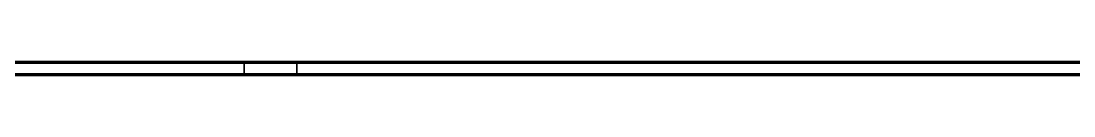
# Model space of a CAD drawing. Header units: millimetres. Extents: x 0 to 420, y 0 to 297.
# Drawn here: x 279.09 to 322.09, y 97.6 to 98.1 of the extents above; entities that cross this region are included whole.
import ezdxf

# ---------------------------------------------------------------- set-up
doc = ezdxf.new("R2010")
doc.units = ezdxf.units.MM
doc.linetypes.add('DASHED', pattern=[1.524, 1.27, -0.254])

msp = doc.modelspace()

# ---------------------------------------------------------------- linework, layer by layer
at = {"color": 1, "lineweight": 70}
for p, q in [((365.094, 98.1), (65, 98.1)), ((65, 97.6), (365.094, 97.6))]:
    msp.add_line(p, q, dxfattribs=at)
at = {"color": 5, "linetype": 'DASHED', "lineweight": 35}
for p, q in [((290.347, 98.1), (272.547, 98.1)), ((286.151, 98.1), (286.147, 98.1)), ((286.147, 98.1), (286.151, 98.1)), ((286.162, 98.1), (286.151, 98.1)), ((286.151, 98.1), (286.162, 98.1)), ((286.181, 98.1), (286.162, 98.1)), ((286.162, 98.1), (286.181, 98.1)), ((286.206, 98.1), (286.181, 98.1)), ((286.181, 98.1), (286.206, 98.1)), ((286.239, 98.1), (286.206, 98.1)), ((286.206, 98.1), (286.239, 98.1)), ((286.278, 98.1), (286.239, 98.1)), ((286.239, 98.1), (286.278, 98.1)), ((286.323, 98.1), (286.278, 98.1)), ((286.278, 98.1), (286.323, 98.1)), ((286.373, 98.1), (286.323, 98.1)), ((286.323, 98.1), (286.373, 98.1)), ((286.428, 98.1), (286.373, 98.1)), ((286.373, 98.1), (286.428, 98.1)), ((286.487, 98.1), (286.428, 98.1)), ((286.428, 98.1), (286.487, 98.1)), ((286.549, 98.1), (286.487, 98.1)), ((286.487, 98.1), (286.549, 98.1)), ((286.614, 98.1), (286.549, 98.1)), ((286.549, 98.1), (286.614, 98.1)), ((286.68, 98.1), (286.614, 98.1)), ((286.614, 98.1), (286.68, 98.1)), ((286.747, 98.1), (286.68, 98.1)), ((286.68, 98.1), (286.747, 98.1)), ((286.747, 98.1), (287.947, 98.1)), ((287.947, 98.1), (286.747, 98.1)), ((286.913, 98.1), (286.897, 98.1)), ((286.897, 98.1), (286.913, 98.1)), ((286.913, 98.1), (286.897, 98.1)), ((286.897, 98.1), (286.913, 98.1)), ((286.913, 98.1), (286.897, 98.1)), ((286.897, 98.1), (286.913, 98.1)), ((286.913, 98.1), (286.897, 98.1)), ((286.897, 98.1), (286.913, 98.1)), ((286.913, 98.1), (286.897, 98.1)), ((286.897, 98.1), (286.913, 98.1)), ((286.913, 98.1), (286.897, 98.1)), ((286.897, 98.1), (286.913, 98.1)), ((286.961, 98.1), (286.913, 98.1)), ((286.913, 98.1), (286.961, 98.1)), ((286.961, 98.1), (286.913, 98.1)), ((286.913, 98.1), (286.961, 98.1)), ((286.961, 98.1), (286.913, 98.1)), ((286.913, 98.1), (286.961, 98.1)), ((286.961, 98.1), (286.913, 98.1)), ((286.913, 98.1), (286.961, 98.1)), ((286.961, 98.1), (286.913, 98.1)), ((286.913, 98.1), (286.961, 98.1)), ((286.961, 98.1), (286.913, 98.1)), ((286.913, 98.1), (286.961, 98.1)), ((287.039, 98.1), (286.961, 98.1)), ((286.961, 98.1), (287.039, 98.1)), ((287.039, 98.1), (286.961, 98.1)), ((286.961, 98.1), (287.039, 98.1)), ((287.039, 98.1), (286.961, 98.1)), ((286.961, 98.1), (287.039, 98.1)), ((287.039, 98.1), (286.961, 98.1)), ((286.961, 98.1), (287.039, 98.1)), ((287.039, 98.1), (286.961, 98.1)), ((286.961, 98.1), (287.039, 98.1)), ((287.039, 98.1), (286.961, 98.1)), ((286.961, 98.1), (287.039, 98.1)), ((287.142, 98.1), (287.039, 98.1)), ((287.039, 98.1), (287.142, 98.1)), ((287.142, 98.1), (287.039, 98.1)), ((287.039, 98.1), (287.142, 98.1)), ((287.142, 98.1), (287.039, 98.1)), ((287.039, 98.1), (287.142, 98.1)), ((287.142, 98.1), (287.039, 98.1)), ((287.039, 98.1), (287.142, 98.1)), ((287.142, 98.1), (287.039, 98.1)), ((287.039, 98.1), (287.142, 98.1)), ((287.142, 98.1), (287.039, 98.1)), ((287.039, 98.1), (287.142, 98.1)), ((287.265, 98.1), (287.142, 98.1)), ((287.142, 98.1), (287.265, 98.1)), ((287.265, 98.1), (287.142, 98.1)), ((287.142, 98.1), (287.265, 98.1)), ((287.265, 98.1), (287.142, 98.1)), ((287.142, 98.1), (287.265, 98.1)), ((287.265, 98.1), (287.142, 98.1)), ((287.142, 98.1), (287.265, 98.1)), ((287.265, 98.1), (287.142, 98.1)), ((287.142, 98.1), (287.265, 98.1)), ((287.265, 98.1), (287.142, 98.1)), ((287.142, 98.1), (287.265, 98.1)), ((287.402, 98.1), (287.265, 98.1)), ((287.265, 98.1), (287.402, 98.1)), ((287.402, 98.1), (287.265, 98.1)), ((287.265, 98.1), (287.402, 98.1)), ((287.402, 98.1), (287.265, 98.1)), ((287.265, 98.1), (287.402, 98.1)), ((287.402, 98.1), (287.265, 98.1)), ((287.265, 98.1), (287.402, 98.1)), ((287.402, 98.1), (287.265, 98.1)), ((287.265, 98.1), (287.402, 98.1)), ((287.402, 98.1), (287.265, 98.1)), ((287.265, 98.1), (287.402, 98.1)), ((287.547, 98.1), (287.402, 98.1)), ((287.402, 98.1), (287.547, 98.1)), ((287.547, 98.1), (287.402, 98.1)), ((287.402, 98.1), (287.547, 98.1)), ((287.547, 98.1), (287.402, 98.1)), ((287.402, 98.1), (287.547, 98.1)), ((287.547, 98.1), (287.402, 98.1)), ((287.402, 98.1), (287.547, 98.1)), ((287.547, 98.1), (287.402, 98.1)), ((287.402, 98.1), (287.547, 98.1)), ((287.547, 98.1), (287.402, 98.1)), ((287.402, 98.1), (287.547, 98.1)), ((287.692, 98.1), (287.547, 98.1)), ((287.547, 98.1), (287.692, 98.1)), ((287.692, 98.1), (287.547, 98.1)), ((287.547, 98.1), (287.692, 98.1)), ((287.692, 98.1), (287.547, 98.1)), ((287.547, 98.1), (287.692, 98.1)), ((287.692, 98.1), (287.547, 98.1)), ((287.547, 98.1), (287.692, 98.1)), ((287.692, 98.1), (287.547, 98.1)), ((287.547, 98.1), (287.692, 98.1)), ((287.692, 98.1), (287.547, 98.1)), ((287.547, 98.1), (287.692, 98.1)), ((287.829, 98.1), (287.692, 98.1)), ((287.692, 98.1), (287.829, 98.1)), ((287.829, 98.1), (287.692, 98.1)), ((287.692, 98.1), (287.829, 98.1)), ((287.829, 98.1), (287.692, 98.1)), ((287.692, 98.1), (287.829, 98.1)), ((287.829, 98.1), (287.692, 98.1)), ((287.692, 98.1), (287.829, 98.1)), ((287.829, 98.1), (287.692, 98.1)), ((287.692, 98.1), (287.829, 98.1)), ((287.829, 98.1), (287.692, 98.1)), ((287.692, 98.1), (287.829, 98.1)), ((287.952, 98.1), (287.829, 98.1)), ((287.829, 98.1), (287.952, 98.1)), ((287.952, 98.1), (287.829, 98.1)), ((287.829, 98.1), (287.952, 98.1)), ((287.952, 98.1), (287.829, 98.1)), ((287.829, 98.1), (287.952, 98.1)), ((287.952, 98.1), (287.829, 98.1)), ((287.829, 98.1), (287.952, 98.1)), ((287.952, 98.1), (287.829, 98.1)), ((287.829, 98.1), (287.952, 98.1)), ((287.952, 98.1), (287.829, 98.1)), ((287.829, 98.1), (287.952, 98.1)), ((287.947, 98.1), (288.014, 98.1)), ((288.014, 98.1), (287.947, 98.1)), ((288.055, 98.1), (287.952, 98.1)), ((287.952, 98.1), (288.055, 98.1)), ((288.055, 98.1), (287.952, 98.1)), ((287.952, 98.1), (288.055, 98.1)), ((288.055, 98.1), (287.952, 98.1)), ((287.952, 98.1), (288.055, 98.1)), ((288.055, 98.1), (287.952, 98.1)), ((287.952, 98.1), (288.055, 98.1)), ((288.055, 98.1), (287.952, 98.1)), ((287.952, 98.1), (288.055, 98.1)), ((288.055, 98.1), (287.952, 98.1)), ((287.952, 98.1), (288.055, 98.1)), ((288.014, 98.1), (288.081, 98.1)), ((288.081, 98.1), (288.014, 98.1)), ((288.133, 98.1), (288.055, 98.1)), ((288.055, 98.1), (288.133, 98.1)), ((288.133, 98.1), (288.055, 98.1)), ((288.055, 98.1), (288.133, 98.1)), ((288.133, 98.1), (288.055, 98.1)), ((288.055, 98.1), (288.133, 98.1)), ((288.133, 98.1), (288.055, 98.1)), ((288.055, 98.1), (288.133, 98.1)), ((288.133, 98.1), (288.055, 98.1)), ((288.055, 98.1), (288.133, 98.1)), ((288.133, 98.1), (288.055, 98.1)), ((288.055, 98.1), (288.133, 98.1)), ((288.081, 98.1), (288.145, 98.1)), ((288.145, 98.1), (288.081, 98.1)), ((288.181, 98.1), (288.133, 98.1)), ((288.133, 98.1), (288.181, 98.1)), ((288.181, 98.1), (288.133, 98.1)), ((288.133, 98.1), (288.181, 98.1)), ((288.181, 98.1), (288.133, 98.1)), ((288.133, 98.1), (288.181, 98.1)), ((288.181, 98.1), (288.133, 98.1)), ((288.133, 98.1), (288.181, 98.1)), ((288.181, 98.1), (288.133, 98.1)), ((288.133, 98.1), (288.181, 98.1)), ((288.181, 98.1), (288.133, 98.1)), ((288.133, 98.1), (288.181, 98.1)), ((288.145, 98.1), (288.207, 98.1)), ((288.207, 98.1), (288.145, 98.1)), ((288.197, 98.1), (288.181, 98.1)), ((288.181, 98.1), (288.197, 98.1)), ((288.197, 98.1), (288.181, 98.1)), ((288.181, 98.1), (288.197, 98.1)), ((288.197, 98.1), (288.181, 98.1)), ((288.181, 98.1), (288.197, 98.1)), ((288.197, 98.1), (288.181, 98.1)), ((288.181, 98.1), (288.197, 98.1)), ((288.197, 98.1), (288.181, 98.1)), ((288.181, 98.1), (288.197, 98.1)), ((288.197, 98.1), (288.181, 98.1)), ((288.181, 98.1), (288.197, 98.1)), ((288.197, 98.1), (288.197, 97.6)), ((288.197, 98.1), (288.197, 97.6)), ((288.197, 98.1), (288.197, 97.6)), ((288.197, 98.1), (288.197, 97.6)), ((288.197, 98.1), (288.197, 97.6)), ((288.197, 98.1), (288.197, 97.6)), ((288.207, 98.1), (288.266, 98.1)), ((288.266, 98.1), (288.207, 98.1)), ((288.266, 98.1), (288.321, 98.1)), ((288.321, 98.1), (288.266, 98.1)), ((288.321, 98.1), (288.371, 98.1)), ((288.371, 98.1), (288.321, 98.1)), ((288.371, 98.1), (288.416, 98.1)), ((288.416, 98.1), (288.371, 98.1)), ((288.416, 98.1), (288.455, 98.1)), ((288.455, 98.1), (288.416, 98.1)), ((288.455, 98.1), (288.488, 98.1)), ((288.488, 98.1), (288.455, 98.1)), ((288.488, 98.1), (288.513, 98.1)), ((288.513, 98.1), (288.488, 98.1)), ((288.498, 98.1), (288.497, 98.1)), ((288.497, 98.1), (288.504, 98.1)), ((288.503, 98.1), (288.498, 98.1)), ((288.511, 98.1), (288.503, 98.1)), ((288.504, 98.1), (288.524, 98.1)), ((288.523, 98.1), (288.511, 98.1)), ((288.513, 98.1), (288.532, 98.1)), ((288.532, 98.1), (288.513, 98.1)), ((288.537, 98.1), (288.523, 98.1)), ((288.524, 98.1), (288.557, 98.1)), ((288.532, 98.1), (288.543, 98.1)), ((288.543, 98.1), (288.532, 98.1)), ((288.554, 98.1), (288.537, 98.1)), ((288.543, 98.1), (288.547, 98.1)), ((288.547, 98.1), (288.543, 98.1)), ((288.575, 98.1), (288.554, 98.1)), ((288.557, 98.1), (288.603, 98.1)), ((288.598, 98.1), (288.575, 98.1)), ((288.624, 98.1), (288.598, 98.1)), ((288.603, 98.1), (288.66, 98.1)), ((288.652, 98.1), (288.624, 98.1)), ((288.683, 98.1), (288.652, 98.1)), ((288.66, 98.1), (288.726, 98.1)), ((288.716, 98.1), (288.683, 98.1)), ((288.751, 98.1), (288.716, 98.1)), ((288.726, 98.1), (288.801, 98.1)), ((288.788, 98.1), (288.751, 98.1)), ((289.816, 98.1), (288.788, 98.1)), ((288.801, 98.1), (288.883, 98.1)), ((288.883, 98.1), (288.97, 98.1)), ((288.97, 98.1), (289.059, 98.1)), ((289.059, 98.1), (289.15, 98.1)), ((289.15, 98.1), (289.239, 98.1)), ((289.239, 98.1), (289.325, 98.1)), ((289.325, 98.1), (289.406, 98.1)), ((289.406, 98.1), (290.434, 98.1)), ((289.897, 98.1), (289.816, 98.1)), ((289.983, 98.1), (289.897, 98.1)), ((290.072, 98.1), (289.983, 98.1)), ((290.163, 98.1), (290.072, 98.1)), ((290.252, 98.1), (290.163, 98.1)), ((290.339, 98.1), (290.252, 98.1)), ((290.421, 98.1), (290.339, 98.1)), ((290.347, 97.6), (290.347, 98.1)), ((290.347, 97.6), (290.347, 98.1)), ((290.347, 98.1), (365.094, 98.1)), ((290.496, 98.1), (290.421, 98.1)), ((290.434, 98.1), (290.471, 98.1)), ((290.471, 98.1), (290.506, 98.1)), ((290.563, 98.1), (290.496, 98.1)), ((290.506, 98.1), (290.54, 98.1)), ((290.54, 98.1), (290.57, 98.1)), ((290.619, 98.1), (290.563, 98.1)), ((290.57, 98.1), (290.599, 98.1)), ((290.599, 98.1), (290.625, 98.1)), ((290.665, 98.1), (290.619, 98.1)), ((290.625, 98.1), (290.648, 98.1)), ((290.648, 98.1), (290.668, 98.1)), ((290.698, 98.1), (290.665, 98.1)), ((290.668, 98.1), (290.685, 98.1)), ((290.685, 98.1), (290.7, 98.1)), ((290.719, 98.1), (290.698, 98.1)), ((290.7, 98.1), (290.711, 98.1)), ((290.711, 98.1), (290.719, 98.1)), ((290.719, 98.1), (290.724, 98.1)), ((290.725, 98.1), (290.719, 98.1)), ((290.724, 98.1), (290.725, 98.1)), ((295.194, 98.1), (295.192, 98.1)), ((295.192, 98.1), (295.199, 98.1)), ((295.199, 98.1), (295.194, 98.1)), ((295.207, 98.1), (295.199, 98.1)), ((295.199, 98.1), (295.219, 98.1)), ((295.218, 98.1), (295.207, 98.1)), ((295.232, 98.1), (295.218, 98.1)), ((295.219, 98.1), (295.253, 98.1)), ((295.25, 98.1), (295.232, 98.1)), ((295.27, 98.1), (295.25, 98.1)), ((295.253, 98.1), (295.298, 98.1)), ((295.293, 98.1), (295.27, 98.1)), ((295.319, 98.1), (295.293, 98.1)), ((295.298, 98.1), (295.355, 98.1)), ((295.347, 98.1), (295.319, 98.1)), ((295.378, 98.1), (295.347, 98.1)), ((295.355, 98.1), (295.422, 98.1)), ((295.411, 98.1), (295.378, 98.1)), ((295.446, 98.1), (295.411, 98.1)), ((295.422, 98.1), (295.497, 98.1)), ((295.483, 98.1), (295.446, 98.1)), ((296.512, 98.1), (295.483, 98.1)), ((295.497, 98.1), (295.579, 98.1)), ((295.579, 98.1), (295.665, 98.1)), ((295.665, 98.1), (295.755, 98.1)), ((295.755, 98.1), (295.845, 98.1)), ((295.845, 98.1), (295.935, 98.1)), ((295.935, 98.1), (296.021, 98.1)), ((296.021, 98.1), (296.101, 98.1)), ((296.101, 98.1), (297.13, 98.1)), ((296.593, 98.1), (296.512, 98.1)), ((296.679, 98.1), (296.593, 98.1)), ((296.768, 98.1), (296.679, 98.1)), ((296.858, 98.1), (296.768, 98.1)), ((296.948, 98.1), (296.858, 98.1)), ((297.035, 98.1), (296.948, 98.1)), ((297.116, 98.1), (297.035, 98.1)), ((297.191, 98.1), (297.116, 98.1)), ((297.13, 98.1), (297.167, 98.1)), ((297.167, 98.1), (297.202, 98.1)), ((297.258, 98.1), (297.191, 98.1)), ((297.202, 98.1), (297.235, 98.1)), ((297.235, 98.1), (297.266, 98.1)), ((297.315, 98.1), (297.258, 98.1)), ((297.266, 98.1), (297.294, 98.1)), ((297.294, 98.1), (297.32, 98.1)), ((297.361, 98.1), (297.315, 98.1)), ((297.32, 98.1), (297.343, 98.1)), ((297.343, 98.1), (297.363, 98.1)), ((297.394, 98.1), (297.361, 98.1)), ((297.363, 98.1), (297.381, 98.1)), ((297.381, 98.1), (297.395, 98.1)), ((297.414, 98.1), (297.394, 98.1)), ((297.395, 98.1), (297.406, 98.1)), ((297.406, 98.1), (297.414, 98.1)), ((297.414, 98.1), (297.419, 98.1)), ((297.421, 98.1), (297.414, 98.1)), ((297.419, 98.1), (297.421, 98.1)), ((303.95, 98.1), (303.948, 98.1)), ((303.948, 98.1), (303.955, 98.1)), ((303.954, 98.1), (303.95, 98.1)), ((303.963, 98.1), (303.954, 98.1)), ((303.955, 98.1), (303.975, 98.1)), ((303.974, 98.1), (303.963, 98.1)), ((303.988, 98.1), (303.974, 98.1)), ((303.975, 98.1), (304.008, 98.1)), ((304.005, 98.1), (303.988, 98.1)), ((304.026, 98.1), (304.005, 98.1)), ((304.008, 98.1), (304.054, 98.1)), ((304.049, 98.1), (304.026, 98.1)), ((304.075, 98.1), (304.049, 98.1)), ((304.054, 98.1), (304.111, 98.1)), ((304.103, 98.1), (304.075, 98.1)), ((304.134, 98.1), (304.103, 98.1)), ((304.111, 98.1), (304.177, 98.1)), ((304.167, 98.1), (304.134, 98.1)), ((304.202, 98.1), (304.167, 98.1)), ((304.177, 98.1), (304.253, 98.1)), ((304.239, 98.1), (304.202, 98.1)), ((305.268, 98.1), (304.239, 98.1)), ((304.253, 98.1), (304.334, 98.1)), ((304.334, 98.1), (304.421, 98.1)), ((304.421, 98.1), (304.511, 98.1)), ((304.511, 98.1), (304.601, 98.1)), ((304.601, 98.1), (304.69, 98.1)), ((304.69, 98.1), (304.776, 98.1)), ((304.776, 98.1), (304.857, 98.1)), ((304.857, 98.1), (305.886, 98.1)), ((305.348, 98.1), (305.268, 98.1)), ((305.434, 98.1), (305.348, 98.1)), ((305.524, 98.1), (305.434, 98.1)), ((305.614, 98.1), (305.524, 98.1)), ((305.704, 98.1), (305.614, 98.1)), ((305.79, 98.1), (305.704, 98.1)), ((305.872, 98.1), (305.79, 98.1)), ((305.947, 98.1), (305.872, 98.1)), ((305.886, 98.1), (305.923, 98.1)), ((305.923, 98.1), (305.958, 98.1)), ((306.014, 98.1), (305.947, 98.1)), ((305.958, 98.1), (305.991, 98.1)), ((305.991, 98.1), (306.021, 98.1)), ((306.071, 98.1), (306.014, 98.1)), ((306.021, 98.1), (306.05, 98.1)), ((306.05, 98.1), (306.076, 98.1)), ((306.116, 98.1), (306.071, 98.1)), ((306.076, 98.1), (306.099, 98.1)), ((306.099, 98.1), (306.119, 98.1)), ((306.149, 98.1), (306.116, 98.1)), ((306.119, 98.1), (306.136, 98.1)), ((306.136, 98.1), (306.151, 98.1)), ((306.17, 98.1), (306.149, 98.1)), ((306.151, 98.1), (306.162, 98.1)), ((306.162, 98.1), (306.17, 98.1)), ((306.17, 98.1), (306.175, 98.1)), ((306.177, 98.1), (306.17, 98.1)), ((306.175, 98.1), (306.177, 98.1)), ((310.645, 98.1), (310.643, 98.1)), ((310.643, 98.1), (310.65, 98.1)), ((310.65, 98.1), (310.645, 98.1)), ((310.658, 98.1), (310.65, 98.1)), ((310.65, 98.1), (310.671, 98.1)), ((310.669, 98.1), (310.658, 98.1)), ((310.684, 98.1), (310.669, 98.1)), ((310.671, 98.1), (310.704, 98.1)), ((310.701, 98.1), (310.684, 98.1)), ((310.721, 98.1), (310.701, 98.1)), ((310.704, 98.1), (310.749, 98.1)), ((310.744, 98.1), (310.721, 98.1)), ((310.77, 98.1), (310.744, 98.1)), ((310.749, 98.1), (310.806, 98.1)), ((310.799, 98.1), (310.77, 98.1)), ((310.829, 98.1), (310.799, 98.1)), ((310.806, 98.1), (310.873, 98.1)), ((310.862, 98.1), (310.829, 98.1)), ((310.897, 98.1), (310.862, 98.1)), ((310.873, 98.1), (310.948, 98.1)), ((310.934, 98.1), (310.897, 98.1)), ((311.963, 98.1), (310.934, 98.1)), ((310.948, 98.1), (311.03, 98.1)), ((311.03, 98.1), (311.117, 98.1)), ((311.117, 98.1), (311.206, 98.1)), ((311.206, 98.1), (311.296, 98.1)), ((311.296, 98.1), (311.386, 98.1)), ((311.386, 98.1), (311.472, 98.1)), ((311.472, 98.1), (311.552, 98.1)), ((311.552, 98.1), (312.581, 98.1)), ((312.044, 98.1), (311.963, 98.1)), ((312.13, 98.1), (312.044, 98.1)), ((312.219, 98.1), (312.13, 98.1)), ((312.309, 98.1), (312.219, 98.1)), ((312.399, 98.1), (312.309, 98.1)), ((312.486, 98.1), (312.399, 98.1)), ((312.568, 98.1), (312.486, 98.1)), ((312.643, 98.1), (312.568, 98.1)), ((312.581, 98.1), (312.618, 98.1)), ((312.618, 98.1), (312.653, 98.1)), ((312.709, 98.1), (312.643, 98.1)), ((312.653, 98.1), (312.686, 98.1)), ((312.686, 98.1), (312.717, 98.1)), ((312.766, 98.1), (312.709, 98.1)), ((312.717, 98.1), (312.745, 98.1)), ((312.745, 98.1), (312.771, 98.1)), ((312.812, 98.1), (312.766, 98.1)), ((312.771, 98.1), (312.794, 98.1)), ((312.794, 98.1), (312.815, 98.1)), ((312.845, 98.1), (312.812, 98.1)), ((312.815, 98.1), (312.832, 98.1)), ((312.832, 98.1), (312.846, 98.1)), ((312.865, 98.1), (312.845, 98.1)), ((312.846, 98.1), (312.858, 98.1)), ((312.858, 98.1), (312.866, 98.1)), ((312.872, 98.1), (312.865, 98.1)), ((312.866, 98.1), (312.87, 98.1)), ((312.87, 98.1), (312.872, 98.1)), ((317.341, 98.1), (317.339, 98.1)), ((317.339, 98.1), (317.346, 98.1)), ((317.345, 98.1), (317.341, 98.1)), ((317.353, 98.1), (317.345, 98.1)), ((317.346, 98.1), (317.366, 98.1)), ((317.365, 98.1), (317.353, 98.1)), ((317.379, 98.1), (317.365, 98.1)), ((317.366, 98.1), (317.399, 98.1)), ((317.396, 98.1), (317.379, 98.1)), ((317.417, 98.1), (317.396, 98.1)), ((317.399, 98.1), (317.445, 98.1)), ((317.44, 98.1), (317.417, 98.1)), ((317.466, 98.1), (317.44, 98.1)), ((317.445, 98.1), (317.502, 98.1)), ((317.494, 98.1), (317.466, 98.1)), ((317.525, 98.1), (317.494, 98.1)), ((317.502, 98.1), (317.568, 98.1)), ((317.558, 98.1), (317.525, 98.1)), ((317.593, 98.1), (317.558, 98.1)), ((317.568, 98.1), (317.643, 98.1)), ((317.63, 98.1), (317.593, 98.1)), ((318.659, 98.1), (317.63, 98.1)), ((317.643, 98.1), (317.725, 98.1)), ((317.725, 98.1), (317.812, 98.1)), ((317.812, 98.1), (317.902, 98.1)), ((317.902, 98.1), (317.992, 98.1)), ((317.992, 98.1), (318.081, 98.1)), ((318.081, 98.1), (318.167, 98.1)), ((318.167, 98.1), (318.248, 98.1)), ((318.248, 98.1), (319.277, 98.1)), ((318.739, 98.1), (318.659, 98.1)), ((318.825, 98.1), (318.739, 98.1)), ((318.915, 98.1), (318.825, 98.1)), ((319.005, 98.1), (318.915, 98.1)), ((319.094, 98.1), (319.005, 98.1)), ((319.181, 98.1), (319.094, 98.1)), ((319.263, 98.1), (319.181, 98.1)), ((319.338, 98.1), (319.263, 98.1)), ((319.277, 98.1), (319.314, 98.1)), ((319.314, 98.1), (319.349, 98.1)), ((319.405, 98.1), (319.338, 98.1)), ((319.349, 98.1), (319.382, 98.1)), ((319.382, 98.1), (319.412, 98.1)), ((319.462, 98.1), (319.405, 98.1)), ((319.412, 98.1), (319.441, 98.1)), ((319.441, 98.1), (319.467, 98.1)), ((319.507, 98.1), (319.462, 98.1)), ((319.467, 98.1), (319.49, 98.1)), ((319.49, 98.1), (319.51, 98.1)), ((319.54, 98.1), (319.507, 98.1)), ((319.51, 98.1), (319.527, 98.1)), ((319.527, 98.1), (319.542, 98.1)), ((319.561, 98.1), (319.54, 98.1)), ((319.542, 98.1), (319.553, 98.1)), ((319.553, 98.1), (319.561, 98.1)), ((319.561, 98.1), (319.566, 98.1)), ((319.568, 98.1), (319.561, 98.1)), ((319.566, 98.1), (319.568, 98.1)), ((290.347, 97.6), (272.547, 97.6)), ((286.151, 97.6), (286.147, 97.6)), ((286.147, 97.6), (286.151, 97.6)), ((286.162, 97.6), (286.151, 97.6)), ((286.151, 97.6), (286.162, 97.6)), ((286.181, 97.6), (286.162, 97.6)), ((286.162, 97.6), (286.181, 97.6)), ((286.206, 97.6), (286.181, 97.6)), ((286.181, 97.6), (286.206, 97.6)), ((286.239, 97.6), (286.206, 97.6)), ((286.206, 97.6), (286.239, 97.6)), ((286.278, 97.6), (286.239, 97.6)), ((286.239, 97.6), (286.278, 97.6)), ((286.323, 97.6), (286.278, 97.6)), ((286.278, 97.6), (286.323, 97.6)), ((286.373, 97.6), (286.323, 97.6)), ((286.323, 97.6), (286.373, 97.6)), ((286.428, 97.6), (286.373, 97.6)), ((286.373, 97.6), (286.428, 97.6)), ((286.487, 97.6), (286.428, 97.6)), ((286.428, 97.6), (286.487, 97.6)), ((286.549, 97.6), (286.487, 97.6)), ((286.487, 97.6), (286.549, 97.6)), ((286.614, 97.6), (286.549, 97.6)), ((286.549, 97.6), (286.614, 97.6)), ((286.68, 97.6), (286.614, 97.6)), ((286.614, 97.6), (286.68, 97.6)), ((286.747, 97.6), (286.68, 97.6)), ((286.68, 97.6), (286.747, 97.6)), ((286.747, 97.6), (287.947, 97.6)), ((287.947, 97.6), (286.747, 97.6)), ((286.913, 97.6), (286.897, 97.6)), ((286.897, 97.6), (286.913, 97.6)), ((286.913, 97.6), (286.897, 97.6)), ((286.897, 97.6), (286.913, 97.6)), ((286.913, 97.6), (286.897, 97.6)), ((286.897, 97.6), (286.913, 97.6)), ((286.913, 97.6), (286.897, 97.6)), ((286.897, 97.6), (286.913, 97.6)), ((286.913, 97.6), (286.897, 97.6)), ((286.897, 97.6), (286.913, 97.6)), ((286.913, 97.6), (286.897, 97.6)), ((286.897, 97.6), (286.913, 97.6)), ((286.961, 97.6), (286.913, 97.6)), ((286.913, 97.6), (286.961, 97.6)), ((286.961, 97.6), (286.913, 97.6)), ((286.913, 97.6), (286.961, 97.6)), ((286.961, 97.6), (286.913, 97.6)), ((286.913, 97.6), (286.961, 97.6)), ((286.961, 97.6), (286.913, 97.6)), ((286.913, 97.6), (286.961, 97.6)), ((286.961, 97.6), (286.913, 97.6)), ((286.913, 97.6), (286.961, 97.6)), ((286.961, 97.6), (286.913, 97.6)), ((286.913, 97.6), (286.961, 97.6)), ((287.039, 97.6), (286.961, 97.6)), ((286.961, 97.6), (287.039, 97.6)), ((287.039, 97.6), (286.961, 97.6)), ((286.961, 97.6), (287.039, 97.6)), ((287.039, 97.6), (286.961, 97.6)), ((286.961, 97.6), (287.039, 97.6)), ((287.039, 97.6), (286.961, 97.6)), ((286.961, 97.6), (287.039, 97.6)), ((287.039, 97.6), (286.961, 97.6)), ((286.961, 97.6), (287.039, 97.6)), ((287.039, 97.6), (286.961, 97.6)), ((286.961, 97.6), (287.039, 97.6)), ((287.142, 97.6), (287.039, 97.6)), ((287.039, 97.6), (287.142, 97.6)), ((287.142, 97.6), (287.039, 97.6)), ((287.039, 97.6), (287.142, 97.6)), ((287.142, 97.6), (287.039, 97.6)), ((287.039, 97.6), (287.142, 97.6)), ((287.142, 97.6), (287.039, 97.6)), ((287.039, 97.6), (287.142, 97.6)), ((287.142, 97.6), (287.039, 97.6)), ((287.039, 97.6), (287.142, 97.6)), ((287.142, 97.6), (287.039, 97.6)), ((287.039, 97.6), (287.142, 97.6)), ((287.265, 97.6), (287.142, 97.6)), ((287.142, 97.6), (287.265, 97.6)), ((287.265, 97.6), (287.142, 97.6)), ((287.142, 97.6), (287.265, 97.6)), ((287.265, 97.6), (287.142, 97.6)), ((287.142, 97.6), (287.265, 97.6)), ((287.265, 97.6), (287.142, 97.6)), ((287.142, 97.6), (287.265, 97.6)), ((287.265, 97.6), (287.142, 97.6)), ((287.142, 97.6), (287.265, 97.6)), ((287.265, 97.6), (287.142, 97.6)), ((287.142, 97.6), (287.265, 97.6)), ((287.402, 97.6), (287.265, 97.6)), ((287.265, 97.6), (287.402, 97.6)), ((287.402, 97.6), (287.265, 97.6)), ((287.265, 97.6), (287.402, 97.6)), ((287.402, 97.6), (287.265, 97.6)), ((287.265, 97.6), (287.402, 97.6)), ((287.402, 97.6), (287.265, 97.6)), ((287.265, 97.6), (287.402, 97.6)), ((287.402, 97.6), (287.265, 97.6)), ((287.265, 97.6), (287.402, 97.6)), ((287.402, 97.6), (287.265, 97.6)), ((287.265, 97.6), (287.402, 97.6)), ((287.547, 97.6), (287.402, 97.6)), ((287.402, 97.6), (287.547, 97.6)), ((287.547, 97.6), (287.402, 97.6)), ((287.402, 97.6), (287.547, 97.6)), ((287.547, 97.6), (287.402, 97.6)), ((287.402, 97.6), (287.547, 97.6)), ((287.547, 97.6), (287.402, 97.6)), ((287.402, 97.6), (287.547, 97.6)), ((287.547, 97.6), (287.402, 97.6)), ((287.402, 97.6), (287.547, 97.6)), ((287.547, 97.6), (287.402, 97.6)), ((287.402, 97.6), (287.547, 97.6)), ((287.692, 97.6), (287.547, 97.6)), ((287.547, 97.6), (287.692, 97.6)), ((287.692, 97.6), (287.547, 97.6)), ((287.547, 97.6), (287.692, 97.6)), ((287.692, 97.6), (287.547, 97.6)), ((287.547, 97.6), (287.692, 97.6)), ((287.692, 97.6), (287.547, 97.6)), ((287.547, 97.6), (287.692, 97.6)), ((287.692, 97.6), (287.547, 97.6)), ((287.547, 97.6), (287.692, 97.6)), ((287.692, 97.6), (287.547, 97.6)), ((287.547, 97.6), (287.692, 97.6)), ((287.829, 97.6), (287.692, 97.6)), ((287.692, 97.6), (287.829, 97.6)), ((287.829, 97.6), (287.692, 97.6)), ((287.692, 97.6), (287.829, 97.6)), ((287.829, 97.6), (287.692, 97.6)), ((287.692, 97.6), (287.829, 97.6)), ((287.829, 97.6), (287.692, 97.6)), ((287.692, 97.6), (287.829, 97.6)), ((287.829, 97.6), (287.692, 97.6)), ((287.692, 97.6), (287.829, 97.6)), ((287.829, 97.6), (287.692, 97.6)), ((287.692, 97.6), (287.829, 97.6)), ((287.952, 97.6), (287.829, 97.6)), ((287.829, 97.6), (287.952, 97.6)), ((287.952, 97.6), (287.829, 97.6)), ((287.829, 97.6), (287.952, 97.6)), ((287.952, 97.6), (287.829, 97.6)), ((287.829, 97.6), (287.952, 97.6)), ((287.952, 97.6), (287.829, 97.6)), ((287.829, 97.6), (287.952, 97.6)), ((287.952, 97.6), (287.829, 97.6)), ((287.829, 97.6), (287.952, 97.6)), ((287.952, 97.6), (287.829, 97.6)), ((287.829, 97.6), (287.952, 97.6)), ((287.947, 97.6), (288.014, 97.6)), ((288.014, 97.6), (287.947, 97.6)), ((288.055, 97.6), (287.952, 97.6)), ((287.952, 97.6), (288.055, 97.6)), ((288.055, 97.6), (287.952, 97.6)), ((287.952, 97.6), (288.055, 97.6)), ((288.055, 97.6), (287.952, 97.6)), ((287.952, 97.6), (288.055, 97.6)), ((288.055, 97.6), (287.952, 97.6)), ((287.952, 97.6), (288.055, 97.6)), ((288.055, 97.6), (287.952, 97.6)), ((287.952, 97.6), (288.055, 97.6)), ((288.055, 97.6), (287.952, 97.6)), ((287.952, 97.6), (288.055, 97.6)), ((288.014, 97.6), (288.081, 97.6)), ((288.081, 97.6), (288.014, 97.6)), ((288.133, 97.6), (288.055, 97.6)), ((288.055, 97.6), (288.133, 97.6)), ((288.133, 97.6), (288.055, 97.6)), ((288.055, 97.6), (288.133, 97.6)), ((288.133, 97.6), (288.055, 97.6)), ((288.055, 97.6), (288.133, 97.6)), ((288.133, 97.6), (288.055, 97.6)), ((288.055, 97.6), (288.133, 97.6)), ((288.133, 97.6), (288.055, 97.6)), ((288.055, 97.6), (288.133, 97.6)), ((288.133, 97.6), (288.055, 97.6)), ((288.055, 97.6), (288.133, 97.6)), ((288.081, 97.6), (288.145, 97.6)), ((288.145, 97.6), (288.081, 97.6)), ((288.181, 97.6), (288.133, 97.6)), ((288.133, 97.6), (288.181, 97.6)), ((288.181, 97.6), (288.133, 97.6)), ((288.133, 97.6), (288.181, 97.6)), ((288.181, 97.6), (288.133, 97.6)), ((288.133, 97.6), (288.181, 97.6)), ((288.181, 97.6), (288.133, 97.6)), ((288.133, 97.6), (288.181, 97.6)), ((288.181, 97.6), (288.133, 97.6)), ((288.133, 97.6), (288.181, 97.6)), ((288.181, 97.6), (288.133, 97.6)), ((288.133, 97.6), (288.181, 97.6)), ((288.145, 97.6), (288.207, 97.6)), ((288.207, 97.6), (288.145, 97.6)), ((288.197, 97.6), (288.181, 97.6)), ((288.181, 97.6), (288.197, 97.6)), ((288.197, 97.6), (288.181, 97.6)), ((288.181, 97.6), (288.197, 97.6)), ((288.197, 97.6), (288.181, 97.6)), ((288.181, 97.6), (288.197, 97.6)), ((288.197, 97.6), (288.181, 97.6)), ((288.181, 97.6), (288.197, 97.6)), ((288.197, 97.6), (288.181, 97.6)), ((288.181, 97.6), (288.197, 97.6)), ((288.197, 97.6), (288.181, 97.6)), ((288.181, 97.6), (288.197, 97.6)), ((288.207, 97.6), (288.266, 97.6)), ((288.266, 97.6), (288.207, 97.6)), ((288.266, 97.6), (288.321, 97.6)), ((288.321, 97.6), (288.266, 97.6)), ((288.321, 97.6), (288.371, 97.6)), ((288.371, 97.6), (288.321, 97.6)), ((288.371, 97.6), (288.416, 97.6)), ((288.416, 97.6), (288.371, 97.6)), ((288.416, 97.6), (288.455, 97.6)), ((288.455, 97.6), (288.416, 97.6)), ((288.455, 97.6), (288.488, 97.6)), ((288.488, 97.6), (288.455, 97.6)), ((288.488, 97.6), (288.513, 97.6)), ((288.513, 97.6), (288.488, 97.6)), ((288.504, 97.6), (288.497, 97.6)), ((288.497, 97.6), (288.498, 97.6)), ((288.498, 97.6), (288.503, 97.6)), ((288.503, 97.6), (288.511, 97.6)), ((288.524, 97.6), (288.504, 97.6)), ((288.511, 97.6), (288.523, 97.6)), ((288.513, 97.6), (288.532, 97.6)), ((288.532, 97.6), (288.513, 97.6)), ((288.523, 97.6), (288.537, 97.6)), ((288.557, 97.6), (288.524, 97.6)), ((288.532, 97.6), (288.543, 97.6)), ((288.543, 97.6), (288.532, 97.6)), ((288.537, 97.6), (288.554, 97.6)), ((288.543, 97.6), (288.547, 97.6)), ((288.547, 97.6), (288.543, 97.6)), ((288.554, 97.6), (288.575, 97.6)), ((288.603, 97.6), (288.557, 97.6)), ((288.575, 97.6), (288.598, 97.6)), ((288.598, 97.6), (288.624, 97.6)), ((288.66, 97.6), (288.603, 97.6)), ((288.624, 97.6), (288.652, 97.6)), ((288.652, 97.6), (288.683, 97.6)), ((288.726, 97.6), (288.66, 97.6)), ((288.683, 97.6), (288.716, 97.6)), ((288.716, 97.6), (288.751, 97.6)), ((288.801, 97.6), (288.726, 97.6)), ((288.751, 97.6), (288.788, 97.6)), ((288.788, 97.6), (289.816, 97.6)), ((288.883, 97.6), (288.801, 97.6)), ((288.97, 97.6), (288.883, 97.6)), ((289.059, 97.6), (288.97, 97.6)), ((289.15, 97.6), (289.059, 97.6)), ((289.239, 97.6), (289.15, 97.6)), ((289.325, 97.6), (289.239, 97.6)), ((289.406, 97.6), (289.325, 97.6)), ((290.434, 97.6), (289.406, 97.6)), ((289.816, 97.6), (289.897, 97.6)), ((289.897, 97.6), (289.983, 97.6)), ((289.983, 97.6), (290.072, 97.6)), ((290.072, 97.6), (290.163, 97.6)), ((290.163, 97.6), (290.252, 97.6)), ((290.252, 97.6), (290.339, 97.6)), ((290.339, 97.6), (290.421, 97.6)), ((290.347, 97.6), (365.094, 97.6)), ((290.421, 97.6), (290.496, 97.6)), ((290.471, 97.6), (290.434, 97.6)), ((290.506, 97.6), (290.471, 97.6)), ((290.496, 97.6), (290.563, 97.6)), ((290.54, 97.6), (290.506, 97.6)), ((290.57, 97.6), (290.54, 97.6)), ((290.563, 97.6), (290.619, 97.6)), ((290.599, 97.6), (290.57, 97.6)), ((290.625, 97.6), (290.599, 97.6)), ((290.619, 97.6), (290.665, 97.6)), ((290.648, 97.6), (290.625, 97.6)), ((290.668, 97.6), (290.648, 97.6)), ((290.665, 97.6), (290.698, 97.6)), ((290.685, 97.6), (290.668, 97.6)), ((290.7, 97.6), (290.685, 97.6)), ((290.698, 97.6), (290.719, 97.6)), ((290.711, 97.6), (290.7, 97.6)), ((290.719, 97.6), (290.711, 97.6)), ((290.719, 97.6), (290.725, 97.6)), ((290.724, 97.6), (290.719, 97.6)), ((290.725, 97.6), (290.724, 97.6)), ((295.199, 97.6), (295.192, 97.6)), ((295.192, 97.6), (295.194, 97.6)), ((295.194, 97.6), (295.199, 97.6)), ((295.219, 97.6), (295.199, 97.6)), ((295.199, 97.6), (295.207, 97.6)), ((295.207, 97.6), (295.218, 97.6)), ((295.218, 97.6), (295.232, 97.6)), ((295.253, 97.6), (295.219, 97.6)), ((295.232, 97.6), (295.25, 97.6)), ((295.25, 97.6), (295.27, 97.6)), ((295.298, 97.6), (295.253, 97.6)), ((295.27, 97.6), (295.293, 97.6)), ((295.293, 97.6), (295.319, 97.6)), ((295.355, 97.6), (295.298, 97.6)), ((295.319, 97.6), (295.347, 97.6)), ((295.347, 97.6), (295.378, 97.6)), ((295.422, 97.6), (295.355, 97.6)), ((295.378, 97.6), (295.411, 97.6)), ((295.411, 97.6), (295.446, 97.6)), ((295.497, 97.6), (295.422, 97.6)), ((295.446, 97.6), (295.483, 97.6)), ((295.483, 97.6), (296.512, 97.6)), ((295.579, 97.6), (295.497, 97.6)), ((295.665, 97.6), (295.579, 97.6)), ((295.755, 97.6), (295.665, 97.6)), ((295.845, 97.6), (295.755, 97.6)), ((295.935, 97.6), (295.845, 97.6)), ((296.021, 97.6), (295.935, 97.6)), ((296.101, 97.6), (296.021, 97.6)), ((297.13, 97.6), (296.101, 97.6)), ((296.512, 97.6), (296.593, 97.6)), ((296.593, 97.6), (296.679, 97.6)), ((296.679, 97.6), (296.768, 97.6)), ((296.768, 97.6), (296.858, 97.6)), ((296.858, 97.6), (296.948, 97.6)), ((296.948, 97.6), (297.035, 97.6)), ((297.035, 97.6), (297.116, 97.6)), ((297.116, 97.6), (297.191, 97.6)), ((297.167, 97.6), (297.13, 97.6)), ((297.202, 97.6), (297.167, 97.6)), ((297.191, 97.6), (297.258, 97.6)), ((297.235, 97.6), (297.202, 97.6)), ((297.266, 97.6), (297.235, 97.6)), ((297.258, 97.6), (297.315, 97.6)), ((297.294, 97.6), (297.266, 97.6)), ((297.32, 97.6), (297.294, 97.6)), ((297.315, 97.6), (297.361, 97.6)), ((297.343, 97.6), (297.32, 97.6)), ((297.363, 97.6), (297.343, 97.6)), ((297.361, 97.6), (297.394, 97.6)), ((297.381, 97.6), (297.363, 97.6)), ((297.395, 97.6), (297.381, 97.6)), ((297.394, 97.6), (297.414, 97.6)), ((297.406, 97.6), (297.395, 97.6)), ((297.414, 97.6), (297.406, 97.6)), ((297.414, 97.6), (297.421, 97.6)), ((297.419, 97.6), (297.414, 97.6)), ((297.421, 97.6), (297.419, 97.6)), ((303.955, 97.6), (303.948, 97.6)), ((303.948, 97.6), (303.95, 97.6)), ((303.95, 97.6), (303.954, 97.6)), ((303.954, 97.6), (303.963, 97.6)), ((303.975, 97.6), (303.955, 97.6)), ((303.963, 97.6), (303.974, 97.6)), ((303.974, 97.6), (303.988, 97.6)), ((304.008, 97.6), (303.975, 97.6)), ((303.988, 97.6), (304.005, 97.6)), ((304.005, 97.6), (304.026, 97.6)), ((304.054, 97.6), (304.008, 97.6)), ((304.026, 97.6), (304.049, 97.6)), ((304.049, 97.6), (304.075, 97.6)), ((304.111, 97.6), (304.054, 97.6)), ((304.075, 97.6), (304.103, 97.6)), ((304.103, 97.6), (304.134, 97.6)), ((304.177, 97.6), (304.111, 97.6)), ((304.134, 97.6), (304.167, 97.6)), ((304.167, 97.6), (304.202, 97.6)), ((304.253, 97.6), (304.177, 97.6)), ((304.202, 97.6), (304.239, 97.6)), ((304.239, 97.6), (305.268, 97.6)), ((304.334, 97.6), (304.253, 97.6)), ((304.421, 97.6), (304.334, 97.6)), ((304.511, 97.6), (304.421, 97.6)), ((304.601, 97.6), (304.511, 97.6)), ((304.69, 97.6), (304.601, 97.6)), ((304.776, 97.6), (304.69, 97.6)), ((304.857, 97.6), (304.776, 97.6)), ((305.886, 97.6), (304.857, 97.6)), ((305.268, 97.6), (305.348, 97.6)), ((305.348, 97.6), (305.434, 97.6)), ((305.434, 97.6), (305.524, 97.6)), ((305.524, 97.6), (305.614, 97.6)), ((305.614, 97.6), (305.704, 97.6)), ((305.704, 97.6), (305.79, 97.6)), ((305.79, 97.6), (305.872, 97.6)), ((305.872, 97.6), (305.947, 97.6)), ((305.923, 97.6), (305.886, 97.6)), ((305.958, 97.6), (305.923, 97.6)), ((305.947, 97.6), (306.014, 97.6)), ((305.991, 97.6), (305.958, 97.6)), ((306.021, 97.6), (305.991, 97.6)), ((306.014, 97.6), (306.071, 97.6)), ((306.05, 97.6), (306.021, 97.6)), ((306.076, 97.6), (306.05, 97.6)), ((306.071, 97.6), (306.116, 97.6)), ((306.099, 97.6), (306.076, 97.6)), ((306.119, 97.6), (306.099, 97.6)), ((306.116, 97.6), (306.149, 97.6)), ((306.136, 97.6), (306.119, 97.6)), ((306.151, 97.6), (306.136, 97.6)), ((306.149, 97.6), (306.17, 97.6)), ((306.162, 97.6), (306.151, 97.6)), ((306.17, 97.6), (306.162, 97.6)), ((306.17, 97.6), (306.177, 97.6)), ((306.175, 97.6), (306.17, 97.6)), ((306.177, 97.6), (306.175, 97.6)), ((310.65, 97.6), (310.643, 97.6)), ((310.643, 97.6), (310.645, 97.6)), ((310.645, 97.6), (310.65, 97.6)), ((310.671, 97.6), (310.65, 97.6)), ((310.65, 97.6), (310.658, 97.6)), ((310.658, 97.6), (310.669, 97.6)), ((310.669, 97.6), (310.684, 97.6)), ((310.704, 97.6), (310.671, 97.6)), ((310.684, 97.6), (310.701, 97.6)), ((310.701, 97.6), (310.721, 97.6)), ((310.749, 97.6), (310.704, 97.6)), ((310.721, 97.6), (310.744, 97.6)), ((310.744, 97.6), (310.77, 97.6)), ((310.806, 97.6), (310.749, 97.6)), ((310.77, 97.6), (310.799, 97.6)), ((310.799, 97.6), (310.829, 97.6)), ((310.873, 97.6), (310.806, 97.6)), ((310.829, 97.6), (310.862, 97.6)), ((310.862, 97.6), (310.897, 97.6)), ((310.948, 97.6), (310.873, 97.6)), ((310.897, 97.6), (310.934, 97.6)), ((310.934, 97.6), (311.963, 97.6)), ((311.03, 97.6), (310.948, 97.6)), ((311.117, 97.6), (311.03, 97.6)), ((311.206, 97.6), (311.117, 97.6)), ((311.296, 97.6), (311.206, 97.6)), ((311.386, 97.6), (311.296, 97.6)), ((311.472, 97.6), (311.386, 97.6)), ((311.552, 97.6), (311.472, 97.6)), ((312.581, 97.6), (311.552, 97.6)), ((311.963, 97.6), (312.044, 97.6)), ((312.044, 97.6), (312.13, 97.6)), ((312.13, 97.6), (312.219, 97.6)), ((312.219, 97.6), (312.309, 97.6)), ((312.309, 97.6), (312.399, 97.6)), ((312.399, 97.6), (312.486, 97.6)), ((312.486, 97.6), (312.568, 97.6)), ((312.568, 97.6), (312.643, 97.6)), ((312.618, 97.6), (312.581, 97.6)), ((312.653, 97.6), (312.618, 97.6)), ((312.643, 97.6), (312.709, 97.6)), ((312.686, 97.6), (312.653, 97.6)), ((312.717, 97.6), (312.686, 97.6)), ((312.709, 97.6), (312.766, 97.6)), ((312.745, 97.6), (312.717, 97.6)), ((312.771, 97.6), (312.745, 97.6)), ((312.766, 97.6), (312.812, 97.6)), ((312.794, 97.6), (312.771, 97.6)), ((312.815, 97.6), (312.794, 97.6)), ((312.812, 97.6), (312.845, 97.6)), ((312.832, 97.6), (312.815, 97.6)), ((312.846, 97.6), (312.832, 97.6)), ((312.845, 97.6), (312.865, 97.6)), ((312.858, 97.6), (312.846, 97.6)), ((312.866, 97.6), (312.858, 97.6)), ((312.865, 97.6), (312.872, 97.6)), ((312.87, 97.6), (312.866, 97.6)), ((312.872, 97.6), (312.87, 97.6)), ((317.346, 97.6), (317.339, 97.6)), ((317.339, 97.6), (317.341, 97.6)), ((317.341, 97.6), (317.345, 97.6)), ((317.345, 97.6), (317.353, 97.6)), ((317.366, 97.6), (317.346, 97.6)), ((317.353, 97.6), (317.365, 97.6)), ((317.365, 97.6), (317.379, 97.6)), ((317.399, 97.6), (317.366, 97.6)), ((317.379, 97.6), (317.396, 97.6)), ((317.396, 97.6), (317.417, 97.6)), ((317.445, 97.6), (317.399, 97.6)), ((317.417, 97.6), (317.44, 97.6)), ((317.44, 97.6), (317.466, 97.6)), ((317.502, 97.6), (317.445, 97.6)), ((317.466, 97.6), (317.494, 97.6)), ((317.494, 97.6), (317.525, 97.6)), ((317.568, 97.6), (317.502, 97.6)), ((317.525, 97.6), (317.558, 97.6)), ((317.558, 97.6), (317.593, 97.6)), ((317.643, 97.6), (317.568, 97.6)), ((317.593, 97.6), (317.63, 97.6)), ((317.63, 97.6), (318.659, 97.6)), ((317.725, 97.6), (317.643, 97.6)), ((317.812, 97.6), (317.725, 97.6)), ((317.902, 97.6), (317.812, 97.6)), ((317.992, 97.6), (317.902, 97.6)), ((318.081, 97.6), (317.992, 97.6)), ((318.167, 97.6), (318.081, 97.6)), ((318.248, 97.6), (318.167, 97.6)), ((319.277, 97.6), (318.248, 97.6)), ((318.659, 97.6), (318.739, 97.6)), ((318.739, 97.6), (318.825, 97.6)), ((318.825, 97.6), (318.915, 97.6)), ((318.915, 97.6), (319.005, 97.6)), ((319.005, 97.6), (319.094, 97.6)), ((319.094, 97.6), (319.181, 97.6)), ((319.181, 97.6), (319.263, 97.6)), ((319.263, 97.6), (319.338, 97.6)), ((319.314, 97.6), (319.277, 97.6)), ((319.349, 97.6), (319.314, 97.6)), ((319.338, 97.6), (319.405, 97.6)), ((319.382, 97.6), (319.349, 97.6)), ((319.412, 97.6), (319.382, 97.6)), ((319.405, 97.6), (319.462, 97.6)), ((319.441, 97.6), (319.412, 97.6)), ((319.467, 97.6), (319.441, 97.6)), ((319.462, 97.6), (319.507, 97.6)), ((319.49, 97.6), (319.467, 97.6)), ((319.51, 97.6), (319.49, 97.6)), ((319.507, 97.6), (319.54, 97.6)), ((319.527, 97.6), (319.51, 97.6)), ((319.542, 97.6), (319.527, 97.6)), ((319.54, 97.6), (319.561, 97.6)), ((319.553, 97.6), (319.542, 97.6)), ((319.561, 97.6), (319.553, 97.6)), ((319.561, 97.6), (319.568, 97.6)), ((319.566, 97.6), (319.561, 97.6)), ((319.568, 97.6), (319.566, 97.6))]:
    msp.add_line(p, q, dxfattribs=at)

doc.saveas('drawing.dxf')
